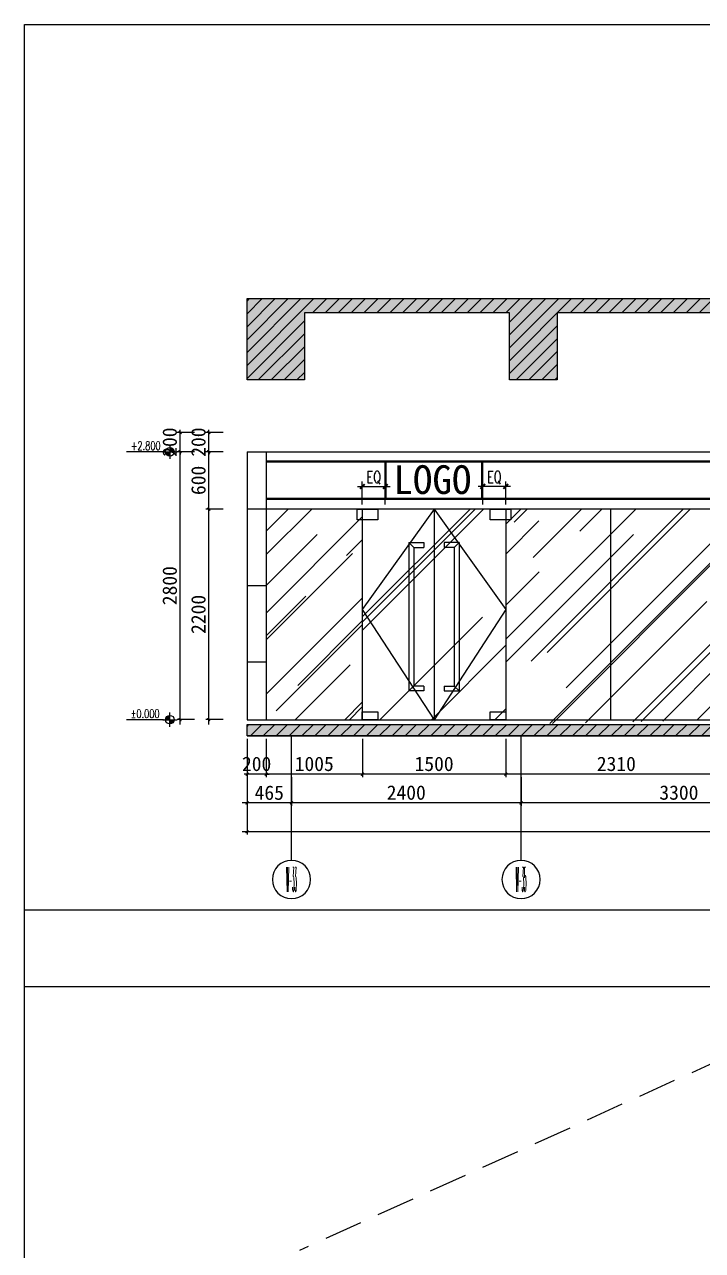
# Model space of a CAD drawing. Header units: millimetres. Extents: x 110215 to 630040, y -488650 to 141897.
# Drawn here: x 389564 to 396651, y 129086 to 141897 of the extents above; entities that cross this region are included whole.
import ezdxf
from ezdxf.enums import TextEntityAlignment as Align
from ezdxf.xclip import XClip

# ---------------------------------------------------------------- set-up
doc = ezdxf.new("R2010")
doc.units = ezdxf.units.MM
doc.header["$LTSCALE"] = 1000
doc.header["$XCLIPFRAME"] = 0
doc.linetypes.add('_DASH', pattern=[0.6, 0.4, -0.2])
doc.layers.get('Defpoints').update_dxf_attribs({"color": 2})
for name, color, linetype in [('0-118标注', 2, 'Continuous'), ('0-140c立面材料填充', 250, 'Continuous'), ('0-140d立面材料分隔', 146, 'Continuous'), ('0-140立面图剖切线', 4, 'Continuous')]:
    doc.layers.add(name, color=color, linetype=linetype)
doc.styles.add('_TCH_AXIS', font='COMPLEX', dxfattribs={"bigfont": 'GBCBIG'})
doc.styles.add('COMPLEX', font='COMPLEX')
doc.styles.add('DIM_FONT', font='SIMPLEX', dxfattribs={"width": 0.7, "bigfont": 'GBCBIG'})
doc.styles.add('TXT', font='txt.shx', dxfattribs={"width": 0.7})
doc.styles.add('繁黑体', font='simhei.ttf')
doc.styles.add('黑体', font='simhei.ttf')
doc.dimstyles.new('50', dxfattribs={"dimscale": 50, "dimtxt": 3, "dimasz": 0.6, "dimexe": 0.6, "dimexo": 0.6, "dimtad": 1, "dimdec": 0, "dimdsep": 46, "dimtxsty": '黑体', "dimblk1": 'ARCHTICK', "dimblk2": 'ARCHTICK', "dimsah": 1, "dimcen": 0, "dimdle": 1, "dimclrd": 251, "dimclre": 251, "dimclrt": 2, "dimadec": 0, "dimazin": 0, "dimtfac": 1, "dimtdec": 0, "dimtix": 1, "dimtmove": 2, "dimatfit": 3, "dimldrblk": 'DOT', "dimfxl": 0, "dimtolj": 1, "dimtzin": 0, "dimarcsym": 0})
doc.dimstyles.new('副本 1-50', dxfattribs={"dimscale": 50, "dimtxt": 2.5, "dimasz": 1, "dimexe": 1, "dimexo": 1, "dimgap": 0.6, "dimtad": 1, "dimdec": 0, "dimrnd": 5, "dimzin": 0, "dimdsep": 46, "dimtxsty": 'TXT', "dimblk": 'ARCHTICK', "dimcen": 4, "dimdle": 1, "dimclrd": 3, "dimclre": 3, "dimclrt": 3, "dimadec": 0, "dimazin": 0, "dimtfac": 1, "dimtdec": 0, "dimtix": 1, "dimtmove": 2, "dimatfit": 3, "dimldrblk": 'ARCHTICK', "dimfxl": 0, "dimtolj": 1, "dimtzin": 0, "dimarcsym": 0})
pattern_1 = [(50, (309677.26, 30123.26), (182.18467, -15.939086), [19.05, -209.55]), (355, (309677.26, 30123.26), (-35.24342, 191.05685), [15.24, -167.64058]), (100.451445, (309692.44, 30121.93), (146.94125, 175.11775), [16.19001, -178.09024]), (46.1842, (309677.26, 30174.06), (271.07904, -42.04233), [28.575, -314.325]), (96.63556, (309699.85, 30170.55), (237.40413, 247.42612), [24.28502, -267.1356]), (351.18415, (309677.26, 30174.06), (237.40413, 247.42612), [22.85997, -251.45973]), (21, (309702.66, 30161.36), (151.61439, -102.2652), [19.05, -209.55]), (326, (309702.66, 30161.36), (61.80203, 184.18797), [15.24, -167.64]), (71.451445, (309715.3, 30152.83), (213.41642, 81.92277), [16.19001, -178.08994]), (37.5, (309677.257, 30123.256), (3.088603, 84.555039), [0, -165.608, 0, -170.18, 0, -168.275]), (7.5, (309677.26, 30123.26), (66.819663, 100.180575), [0, -97.028, 0, -161.798, 0, -64.135]), (327.5, (309620.615, 30123.256), (135.590595, -5.728744), [0, -63.5, 0, -198.12, 0, -262.89]), (317.5, (309595.21, 30123.26), (148.12918, 25.42649), [0, -82.55, 0, -131.572, 0, -186.69])]
pattern_2 = [(45, (309677.26, 30123.26), (-67.35192, 67.35192), [])]

# ---------------------------------------------------------------- blocks, each defined once
blk = doc.blocks.new('_ArchTick')
at = {"color": 0, "linetype": 'ByBlock', "const_width": 0.4}
blk.add_lwpolyline([(-0.5, -0.5), (0.5, 0.5)], dxfattribs=at)
blk = doc.blocks.new('*D130')
at = {"color": 3, "lineweight": -2, "transparency": 16777216}
for p, q in [((2433331, 314145), (2433331, 314382)), ((2433571, 314145), (2433571, 314382)), ((2433621, 314332), (2433281, 314332))]:
    blk.add_line(p, q, dxfattribs=at)
at = {"layer": 'Defpoints', "color": 0, "transparency": 16777216}
for p in [(2433331, 314332), (2433331, 314095), (2433571, 314095)]:
    blk.add_point(p, dxfattribs=at)
at = {"color": 3, "lineweight": -2, "transparency": 16777216, "xscale": 50, "yscale": 50, "zscale": 50, "rotation": 180}
blk.add_blockref('_ArchTick', (2433331, 314332), dxfattribs=at)
at = {"color": 3, "lineweight": -2, "transparency": 16777216, "xscale": 50, "yscale": 50, "zscale": 50}
blk.add_blockref('_ArchTick', (2433571, 314332), dxfattribs=at)
at = {"color": 3, "transparency": 16777216, "insert": (2433451, 314425), "char_height": 125, "attachment_point": 5, "style": 'TXT'}
blk.add_mtext('\\A1;EQ', dxfattribs=at)
blk = doc.blocks.new('*D131')
at = {"color": 3, "lineweight": -2, "transparency": 16777216}
for p, q in [((2432071, 314145), (2432071, 314382)), ((2432311, 314145), (2432311, 314382)), ((2432021, 314332), (2432361, 314332))]:
    blk.add_line(p, q, dxfattribs=at)
at = {"layer": 'Defpoints', "color": 0, "transparency": 16777216}
for p in [(2432311, 314332), (2432071, 314095), (2432311, 314095)]:
    blk.add_point(p, dxfattribs=at)
at = {"color": 3, "lineweight": -2, "transparency": 16777216, "xscale": 50, "yscale": 50, "zscale": 50, "rotation": 180}
blk.add_blockref('_ArchTick', (2432071, 314332), dxfattribs=at)
at = {"color": 3, "lineweight": -2, "transparency": 16777216, "xscale": 50, "yscale": 50, "zscale": 50}
blk.add_blockref('_ArchTick', (2432311, 314332), dxfattribs=at)
at = {"color": 3, "transparency": 16777216, "insert": (2432191, 314425), "char_height": 125, "attachment_point": 5, "style": 'TXT'}
blk.add_mtext('\\A1;EQ', dxfattribs=at)
blk = doc.blocks.new('*D1403')
at = {"color": 251, "lineweight": -2, "transparency": 16777216}
for p, q in [((550677, 134964), (550677, 134564)), ((552987, 134964), (552987, 134564)), ((553037, 134594), (550627, 134594))]:
    blk.add_line(p, q, dxfattribs=at)
at = {"layer": 'Defpoints', "color": 0, "transparency": 16777216}
for p in [(550677, 134994), (552987, 134994), (550677, 134594)]:
    blk.add_point(p, dxfattribs=at)
at = {"color": 251, "lineweight": -2, "transparency": 16777216, "xscale": 30, "yscale": 30, "zscale": 30, "rotation": 180}
blk.add_blockref('_ArchTick', (550677, 134594), dxfattribs=at)
at = {"color": 251, "lineweight": -2, "transparency": 16777216, "xscale": 30, "yscale": 30, "zscale": 30}
blk.add_blockref('_ArchTick', (552987, 134594), dxfattribs=at)
at = {"color": 2, "transparency": 16777216, "insert": (551832, 134701), "char_height": 150, "attachment_point": 5, "style": '黑体'}
blk.add_mtext('\\A1;2310', dxfattribs=at)
blk = doc.blocks.new('_DOT')
at = {"color": 0, "linetype": 'ByBlock'}
blk.add_line((-0.5, 0), (-1, 0), dxfattribs=at)
at = {"color": 0, "linetype": 'ByBlock', "const_width": 0.5}
blk.add_lwpolyline([(-0.25, 0, 1), (0.25, 0, 1)], format="xyb", close=True, dxfattribs=at)
blk = doc.blocks.new('*D1404')
at = {"color": 251, "lineweight": -2, "transparency": 16777216}
for p, q in [((549177, 134964), (549177, 134564)), ((550677, 134964), (550677, 134564)), ((550727, 134594), (549127, 134594))]:
    blk.add_line(p, q, dxfattribs=at)
at = {"layer": 'Defpoints', "color": 0, "transparency": 16777216}
for p in [(549177, 134994), (550677, 134994), (549177, 134594)]:
    blk.add_point(p, dxfattribs=at)
at = {"color": 251, "lineweight": -2, "transparency": 16777216, "xscale": 30, "yscale": 30, "zscale": 30, "rotation": 180}
blk.add_blockref('_ArchTick', (549177, 134594), dxfattribs=at)
at = {"color": 251, "lineweight": -2, "transparency": 16777216, "xscale": 30, "yscale": 30, "zscale": 30}
blk.add_blockref('_ArchTick', (550677, 134594), dxfattribs=at)
at = {"color": 2, "transparency": 16777216, "insert": (549927, 134701), "char_height": 150, "attachment_point": 5, "style": '黑体'}
blk.add_mtext('\\A1;1500', dxfattribs=at)
blk = doc.blocks.new('*D1405')
at = {"color": 251, "lineweight": -2, "transparency": 16777216}
for p, q in [((548172, 134964), (548172, 134564)), ((549177, 134964), (549177, 134564)), ((549227, 134594), (548122, 134594))]:
    blk.add_line(p, q, dxfattribs=at)
at = {"layer": 'Defpoints', "color": 0, "transparency": 16777216}
for p in [(548172, 134994), (549177, 134994), (548172, 134594)]:
    blk.add_point(p, dxfattribs=at)
at = {"color": 251, "lineweight": -2, "transparency": 16777216, "xscale": 30, "yscale": 30, "zscale": 30, "rotation": 180}
blk.add_blockref('_ArchTick', (548172, 134594), dxfattribs=at)
at = {"color": 251, "lineweight": -2, "transparency": 16777216, "xscale": 30, "yscale": 30, "zscale": 30}
blk.add_blockref('_ArchTick', (549177, 134594), dxfattribs=at)
at = {"color": 2, "transparency": 16777216, "insert": (548674, 134701), "char_height": 150, "attachment_point": 5, "style": '黑体'}
blk.add_mtext('\\A1;1005', dxfattribs=at)
blk = doc.blocks.new('*D1406')
at = {"color": 251, "lineweight": -2, "transparency": 16777216}
for p, q in [((547972, 134964), (547972, 134564)), ((548172, 134964), (548172, 134564)), ((547972, 134594), (547942, 134594)), ((548172, 134594), (547972, 134594)), ((548172, 134594), (548202, 134594))]:
    blk.add_line(p, q, dxfattribs=at)
at = {"layer": 'Defpoints', "color": 0, "transparency": 16777216}
for p in [(547972, 134994), (548172, 134994), (547972, 134594)]:
    blk.add_point(p, dxfattribs=at)
at = {"color": 251, "lineweight": -2, "transparency": 16777216, "xscale": 30, "yscale": 30, "zscale": 30}
blk.add_blockref('_ArchTick', (547972, 134594), dxfattribs=at)
at = {"color": 251, "lineweight": -2, "transparency": 16777216, "xscale": 30, "yscale": 30, "zscale": 30, "rotation": 180}
blk.add_blockref('_ArchTick', (548172, 134594), dxfattribs=at)
at = {"color": 2, "transparency": 16777216, "insert": (548072, 134701), "char_height": 150, "attachment_point": 5, "style": '黑体'}
blk.add_mtext('\\A1;200', dxfattribs=at)
blk = doc.blocks.new('*D1417')
at = {"color": 251, "lineweight": -2, "transparency": 16777216}
for p, q in [((550836, 134564), (550836, 134264)), ((554136, 134564), (554136, 134264)), ((554186, 134294), (550786, 134294))]:
    blk.add_line(p, q, dxfattribs=at)
at = {"layer": 'Defpoints', "color": 0, "transparency": 16777216}
for p in [(550836, 134594), (554136, 134594), (550836, 134294)]:
    blk.add_point(p, dxfattribs=at)
at = {"color": 251, "lineweight": -2, "transparency": 16777216, "xscale": 30, "yscale": 30, "zscale": 30, "rotation": 180}
blk.add_blockref('_ArchTick', (550836, 134294), dxfattribs=at)
at = {"color": 251, "lineweight": -2, "transparency": 16777216, "xscale": 30, "yscale": 30, "zscale": 30}
blk.add_blockref('_ArchTick', (554136, 134294), dxfattribs=at)
at = {"color": 2, "transparency": 16777216, "insert": (552486, 134401), "char_height": 150, "attachment_point": 5, "style": '黑体'}
blk.add_mtext('\\A1;3300', dxfattribs=at)
blk = doc.blocks.new('*D1418')
at = {"color": 251, "lineweight": -2, "transparency": 16777216}
for p, q in [((548436, 134564), (548436, 134264)), ((550836, 134564), (550836, 134264)), ((550886, 134294), (548386, 134294))]:
    blk.add_line(p, q, dxfattribs=at)
at = {"layer": 'Defpoints', "color": 0, "transparency": 16777216}
for p in [(548436, 134594), (550836, 134594), (548436, 134294)]:
    blk.add_point(p, dxfattribs=at)
at = {"color": 251, "lineweight": -2, "transparency": 16777216, "xscale": 30, "yscale": 30, "zscale": 30, "rotation": 180}
blk.add_blockref('_ArchTick', (548436, 134294), dxfattribs=at)
at = {"color": 251, "lineweight": -2, "transparency": 16777216, "xscale": 30, "yscale": 30, "zscale": 30}
blk.add_blockref('_ArchTick', (550836, 134294), dxfattribs=at)
at = {"color": 2, "transparency": 16777216, "insert": (549636, 134401), "char_height": 150, "attachment_point": 5, "style": '黑体'}
blk.add_mtext('\\A1;2400', dxfattribs=at)
blk = doc.blocks.new('*D1419')
at = {"color": 251, "lineweight": -2, "transparency": 16777216}
for p, q in [((547972, 134564), (547972, 134264)), ((548436, 134564), (548436, 134264)), ((548486, 134294), (547922, 134294))]:
    blk.add_line(p, q, dxfattribs=at)
at = {"layer": 'Defpoints', "color": 0, "transparency": 16777216}
for p in [(547972, 134594), (548436, 134594), (547972, 134294)]:
    blk.add_point(p, dxfattribs=at)
at = {"color": 251, "lineweight": -2, "transparency": 16777216, "xscale": 30, "yscale": 30, "zscale": 30, "rotation": 180}
blk.add_blockref('_ArchTick', (547972, 134294), dxfattribs=at)
at = {"color": 251, "lineweight": -2, "transparency": 16777216, "xscale": 30, "yscale": 30, "zscale": 30}
blk.add_blockref('_ArchTick', (548436, 134294), dxfattribs=at)
at = {"color": 2, "transparency": 16777216, "insert": (548204, 134400), "char_height": 150, "attachment_point": 5, "style": '黑体'}
blk.add_mtext('\\A1;465', dxfattribs=at)
blk = doc.blocks.new('*D1420')
at = {"color": 251, "lineweight": -2, "transparency": 16777216}
for p, q in [((547972, 134264), (547972, 133964)), ((590973, 134264), (590973, 133964)), ((547922, 133994), (591023, 133994))]:
    blk.add_line(p, q, dxfattribs=at)
at = {"layer": 'Defpoints', "color": 0, "transparency": 16777216}
for p in [(547972, 134294), (590973, 134294), (590973, 133994)]:
    blk.add_point(p, dxfattribs=at)
at = {"color": 251, "lineweight": -2, "transparency": 16777216, "xscale": 30, "yscale": 30, "zscale": 30, "rotation": 180}
blk.add_blockref('_ArchTick', (547972, 133994), dxfattribs=at)
at = {"color": 251, "lineweight": -2, "transparency": 16777216, "xscale": 30, "yscale": 30, "zscale": 30}
blk.add_blockref('_ArchTick', (590973, 133994), dxfattribs=at)
at = {"color": 2, "transparency": 16777216, "insert": (569472, 134101), "char_height": 150, "attachment_point": 5, "style": '黑体'}
blk.add_mtext('\\A1;43001', dxfattribs=at)
blk = doc.blocks.new('*D1421')
at = {"color": 251, "lineweight": -2, "transparency": 16777216}
for p, q in [((547722, 137364), (547542, 137364)), ((547572, 135114), (547572, 137414)), ((547722, 135164), (547542, 135164))]:
    blk.add_line(p, q, dxfattribs=at)
at = {"layer": 'Defpoints', "color": 0, "transparency": 16777216}
for p in [(547572, 137364), (547972, 137364), (547972, 135164)]:
    blk.add_point(p, dxfattribs=at)
at = {"color": 251, "lineweight": -2, "transparency": 16777216, "xscale": 30, "yscale": 30, "zscale": 30}
for p, rotation in [((547572, 137364), 90), ((547572, 135164), 270)]:
    blk.add_blockref('_ArchTick', p, dxfattribs=dict(at, rotation=rotation))
at = {"color": 2, "transparency": 16777216, "insert": (547464, 136264), "char_height": 150, "attachment_point": 5, "rotation": 90, "style": '黑体'}
blk.add_mtext('\\A1;2200', dxfattribs=at)
blk = doc.blocks.new('*D1422')
at = {"color": 251, "lineweight": -2, "transparency": 16777216}
for p, q in [((547572, 137314), (547572, 138014)), ((547722, 137964), (547542, 137964)), ((547722, 137364), (547542, 137364))]:
    blk.add_line(p, q, dxfattribs=at)
at = {"layer": 'Defpoints', "color": 0, "transparency": 16777216}
for p in [(547572, 137964), (547972, 137964), (547972, 137364)]:
    blk.add_point(p, dxfattribs=at)
at = {"color": 251, "lineweight": -2, "transparency": 16777216, "xscale": 30, "yscale": 30, "zscale": 30}
for p, rotation in [((547572, 137964), 90), ((547572, 137364), 270)]:
    blk.add_blockref('_ArchTick', p, dxfattribs=dict(at, rotation=rotation))
at = {"color": 2, "transparency": 16777216, "insert": (547464, 137664), "char_height": 150, "attachment_point": 5, "rotation": 90, "style": '黑体'}
blk.add_mtext('\\A1;600', dxfattribs=at)
blk = doc.blocks.new('*D1423')
at = {"color": 251, "lineweight": -2, "transparency": 16777216}
for p, q in [((547722, 138164), (547542, 138164)), ((547572, 138164), (547572, 138194)), ((547572, 137964), (547572, 138164)), ((547722, 137964), (547542, 137964)), ((547572, 137964), (547572, 137934))]:
    blk.add_line(p, q, dxfattribs=at)
at = {"layer": 'Defpoints', "color": 0, "transparency": 16777216}
for p in [(547572, 138164), (547972, 138164), (547972, 137964)]:
    blk.add_point(p, dxfattribs=at)
at = {"color": 251, "lineweight": -2, "transparency": 16777216, "xscale": 30, "yscale": 30, "zscale": 30}
for p, rotation in [((547572, 138164), 270), ((547572, 137964), 90)]:
    blk.add_blockref('_ArchTick', p, dxfattribs=dict(at, rotation=rotation))
at = {"color": 2, "transparency": 16777216, "insert": (547464, 138064), "char_height": 150, "attachment_point": 5, "rotation": 90, "style": '黑体'}
blk.add_mtext('\\A1;200', dxfattribs=at)
blk = doc.blocks.new('*D1424')
at = {"color": 251, "lineweight": -2, "transparency": 16777216}
for p, q in [((547272, 135114), (547272, 138014)), ((547422, 137964), (547242, 137964)), ((547422, 135164), (547242, 135164))]:
    blk.add_line(p, q, dxfattribs=at)
at = {"layer": 'Defpoints', "color": 0, "transparency": 16777216}
for p in [(547272, 137964), (547572, 137964), (547572, 135164)]:
    blk.add_point(p, dxfattribs=at)
at = {"color": 251, "lineweight": -2, "transparency": 16777216, "xscale": 30, "yscale": 30, "zscale": 30}
for p, rotation in [((547272, 137964), 90), ((547272, 135164), 270)]:
    blk.add_blockref('_ArchTick', p, dxfattribs=dict(at, rotation=rotation))
at = {"color": 2, "transparency": 16777216, "insert": (547164, 136564), "char_height": 150, "attachment_point": 5, "rotation": 90, "style": '黑体'}
blk.add_mtext('\\A1;2800', dxfattribs=at)
blk = doc.blocks.new('*D1425')
at = {"color": 251, "lineweight": -2, "transparency": 16777216}
for p, q in [((547422, 138164), (547242, 138164)), ((547272, 138164), (547272, 138194)), ((547272, 137964), (547272, 138164)), ((547422, 137964), (547242, 137964)), ((547272, 137964), (547272, 137934))]:
    blk.add_line(p, q, dxfattribs=at)
at = {"layer": 'Defpoints', "color": 0, "transparency": 16777216}
for p in [(547272, 138164), (547572, 138164), (547572, 137964)]:
    blk.add_point(p, dxfattribs=at)
at = {"color": 251, "lineweight": -2, "transparency": 16777216, "xscale": 30, "yscale": 30, "zscale": 30}
for p, rotation in [((547272, 138164), 270), ((547272, 137964), 90)]:
    blk.add_blockref('_ArchTick', p, dxfattribs=dict(at, rotation=rotation))
at = {"color": 2, "transparency": 16777216, "insert": (547164, 138064), "char_height": 150, "attachment_point": 5, "rotation": 90, "style": '黑体'}
blk.add_mtext('\\A1;200', dxfattribs=at)
blk = doc.blocks.new('_AXISO')
blk.add_circle((0, 0), 0.5)
at = {"style": 'COMPLEX', "width": 1.041667}
blk.add_attdef('A', text='', height=0.56, dxfattribs=at).set_placement((-0.25, -0.28), (0.25, -0.28), align=Align.FIT)
blk = doc.blocks.new('*U702')
at = {"extrusion": (0, 0, -1)}
for points in [[(0, 0), (1.5, 0, 0.414214), (0, 1.5)], [(0, 0), (-1.5, 0, 0.414214), (0, -1.5)]]:
    blk.add_hatch(color=256, dxfattribs=at).paths.add_polyline_path(points)
for p, q in [((-2.25, 0), (-15.09, 0)), ((-2.52, 0), (2.52, 0)), ((0, -2.52), (0, 2.52))]:
    blk.add_line(p, q)
blk.add_circle((0, 0), 1.5)
at = {"style": 'DIM_FONT', "width": 0.7, "flags": 8}
blk.add_attdef('%%P0.000', (-13.68, -0.59), '', height=3, dxfattribs=at)
blk = doc.blocks.new('*U703')
at = {"extrusion": (0, 0, -1)}
for points in [[(0, 0), (1.5, 0, -0.414214), (0, -1.5)], [(0, 0), (-1.5, 0, -0.414214), (0, 1.5)]]:
    blk.add_hatch(color=256, dxfattribs=at).paths.add_polyline_path(points)
for p, q in [((-2.25, 0), (-15.09, 0)), ((-2.52, 0), (2.52, 0)), ((0, 2.52), (0, -2.52))]:
    blk.add_line(p, q)
blk.add_circle((0, 0), 1.5)
at = {"style": 'DIM_FONT', "width": 0.7, "flags": 8}
blk.add_attdef('%%P0.000', (-13.68, 0.59), '', height=3, dxfattribs=at)
blk = doc.blocks.new('kjlkj')
at = {"layer": '0-140c立面材料填充'}
h = blk.add_hatch(dxfattribs=at)
h.set_pattern_fill('AR-RROOF', color=256, scale=50, angle=45, style=0)
h.set_pattern_definition([(45, (2419215.6, 311894.9), (1077.63, 2873.68), [19050, -2540, 6350, -1270]), (45, (2419961, 313538.3), (-2092.4, 296.35), [3810, -419.1, 7620, -952.5]), (45, (2418901.25, 313107.2), (4068.056, 5271.41), [10160, -1778, 5080, -1270])])
h.paths.add_polyline_path([(2433571.1, 314094.9), (2432071.1, 314094.9), (2432071.1, 311894.9), (2433571.1, 311894.9)])
at = {"color": 8}
for p, q in [((2432311.1, 314194.9), (2432311.1, 314594.9)), ((2432321.1, 314194.9), (2432321.1, 314594.9)), ((2433321.1, 314194.9), (2433321.1, 314594.9)), ((2433331.1, 314194.9), (2433331.1, 314594.9))]:
    blk.add_line(p, q, dxfattribs=at)
for points in [[(2432821.1, 314094.9), (2432071.1, 313044.9), (2432821.1, 311894.9)], [(2432821.1, 314094.9), (2433571.1, 313044.9), (2432821.1, 311894.9)]]:
    blk.add_lwpolyline(points, dxfattribs=at)
at = {"layer": '0-140d立面材料分隔'}
for p, q in [((2432071.1, 314094.9), (2432071.1, 311894.9)), ((2432821.1, 314094.9), (2432821.1, 311894.9)), ((2433571.1, 314094.9), (2433571.1, 311894.9))]:
    blk.add_line(p, q, dxfattribs=at)
at = {"layer": '0-140d立面材料分隔', "color": 1}
for p, q in [((2432609.7, 313694.9, -219.5), (2432556.9, 313744.9, -219.5)), ((2432556.9, 313744.9, -219.5), (2432556.9, 312194.9)), ((2432556.9, 313744.9, -219.5), (2432715.4, 313744.9, -219.5)), ((2432715.4, 313744.9, -219.5), (2432715.4, 313694.9, -219.5)), ((2432926.8, 313744.9, -219.5), (2432926.8, 313694.9, -219.5)), ((2433085.4, 313744.9, -219.5), (2432926.8, 313744.9, -219.5)), ((2433032.5, 313694.9, -219.5), (2433085.4, 313744.9, -219.5)), ((2433085.4, 313744.9, -219.5), (2433085.4, 312194.9)), ((2432609.7, 313694.9, -219.5), (2432609.7, 312244.9)), ((2432609.7, 313694.9, -219.5), (2432715.4, 313694.9, -219.5)), ((2433032.5, 313694.9, -219.5), (2432926.8, 313694.9, -219.5)), ((2433032.5, 313694.9, -219.5), (2433032.5, 312244.9)), ((2432609.7, 312244.9), (2432556.9, 312194.9)), ((2432715.4, 312244.9), (2432609.7, 312244.9)), ((2432715.4, 312244.9), (2432715.4, 312194.9)), ((2432926.8, 312244.9), (2433032.5, 312244.9)), ((2432926.8, 312244.9), (2432926.8, 312194.9)), ((2433032.5, 312244.9), (2433085.4, 312194.9)), ((2432715.4, 312194.9), (2432556.9, 312194.9)), ((2432926.8, 312194.9), (2433085.4, 312194.9))]:
    blk.add_line(p, q, dxfattribs=at)
for points in [[(2432018.3, 314094.9), (2432233.1, 314094.9), (2432233.1, 313984.9), (2432018.3, 313984.9)], [(2433409.2, 314094.9), (2433624, 314094.9), (2433624, 313984.9), (2433409.2, 313984.9)], [(2432071.1, 311978.2), (2432233.1, 311978.2), (2432233.1, 311894.9), (2432071.1, 311894.9)], [(2433409.2, 311978.2), (2433571.1, 311978.2), (2433571.1, 311894.9), (2433409.2, 311894.9)]]:
    blk.add_lwpolyline(points, close=True, dxfattribs=at)
at = {"color": 1, "style": '繁黑体'}
blk.add_text('LOGO', height=300, dxfattribs=at).set_placement((2432396, 314253.3, -219.5))
at = {"color": 8}
dim = blk.add_linear_dim(base=(2432311.1, 314332.1), p1=(2432071.1, 314094.9), p2=(2432311.1, 314094.9), text='EQ', dimstyle='副本 1-50', dxfattribs=at)
dim.commit()
dim.dimension.update_dxf_attribs({"geometry": '*D131', "text_midpoint": (2432191.1, 314424.6)})
dim = blk.add_linear_dim(base=(2433331.1, 314332.1), p1=(2433571.1, 314094.9), p2=(2433331.1, 314094.9), angle=180, text='EQ', dimstyle='副本 1-50', dxfattribs=at)
dim.commit()
dim.dimension.update_dxf_attribs({"geometry": '*D130', "text_midpoint": (2433451.1, 314424.6)})
blk = doc.blocks.new('dsfsdfs')
h = blk.add_hatch()
h.set_pattern_fill('ANSI31', color=250, scale=30)
h.set_pattern_definition(pattern_2)
h.paths.add_polyline_path([(577036.8, 138713.7), (577036.8, 139413.7), (580885, 139413.7), (580885, 138713.7), (581485, 138713.7), (581485, 139413.7), (584532.4, 139413.7), (584532.4, 138713.7), (585143.4, 138713.7), (585143.4, 139413.7), (587655.8, 139413.7), (587655.8, 138713.7), (588277.5, 138713.7), (588277.5, 139413.7), (590972.5, 139413.7), (590972.5, 139563.7), (547971.5, 139563.7), (547971.5, 138713.7), (548572.1, 138713.7), (548572.1, 139413.7), (550714.8, 139413.7), (550714.8, 138713.7), (551214.8, 138713.7), (551214.8, 139413.7), (553514.8, 139413.7), (553514.8, 138713.7), (554014.8, 138713.7), (554014.8, 139413.7), (556150.1, 139413.7), (556150.1, 138713.7), (556750.2, 138713.7), (556750.2, 139413.7), (556809.7, 139413.7), (556809.7, 138713.7), (557211.6, 138713.7), (557211.6, 139413.7), (560135.5, 139413.7), (560135.5, 138713.7), (560735.5, 138713.7), (560735.5, 139413.7), (563085.4, 139413.7), (563085.4, 138713.7), (563585.4, 138713.7), (563585.4, 139413.7), (566385, 139413.7), (566385, 138713.7), (566985, 138713.7), (566985, 139413.7), (569879.2, 139413.7), (569879.2, 138713.7), (570482.1, 138713.7), (570482.1, 139413.7), (572334.9, 139413.7), (572334.9, 138713.7), (572935.3, 138713.7), (572935.3, 139413.7), (576436.8, 139413.7), (576436.8, 138713.7)])
h = blk.add_hatch()
h.set_pattern_fill('ANSI31', color=250, scale=30)
h.set_pattern_definition(pattern_2)
h.paths.add_polyline_path([(547971.5, 134993.7), (547971.5, 135113.7), (590266.5, 135113.7), (590266.5, 134993.7)])
at = {"layer": '0-140c立面材料填充'}
h = blk.add_hatch(dxfattribs=at)
h.set_pattern_fill('AR-CONC', color=256)
h.set_pattern_definition(pattern_1)
h.paths.add_polyline_path([(556750.2, 139413.7), (556809.7, 139413.7), (556809.7, 138713.7), (557211.6, 138713.7), (557211.6, 139413.7), (560135.5, 139413.7), (560135.5, 138713.7), (560735.5, 138713.7), (560735.5, 139413.7), (563085.4, 139413.7), (563085.4, 138713.7), (563585.4, 138713.7), (563585.4, 139413.7), (566385, 139413.7), (566385, 138713.7), (566985, 138713.7), (566985, 139413.7), (569879.2, 139413.7), (569879.2, 138713.7), (570482.1, 138713.7), (570482.1, 139413.7), (572334.9, 139413.7), (572334.9, 138713.7), (572935.3, 138713.7), (572935.3, 139413.7), (576436.8, 139413.7), (576436.8, 138713.7), (577036.8, 138713.7), (577036.8, 139413.7), (580885, 139413.7), (580885, 138713.7), (581485, 138713.7), (581485, 139413.7), (584532.4, 139413.7), (584532.4, 138713.7), (585143.4, 138713.7), (585143.4, 139413.7), (587655.8, 139413.7), (587655.8, 138713.7), (588277.5, 138713.7), (588277.5, 139413.7), (590972.5, 139413.7), (590972.5, 139563.7), (547971.5, 139563.7), (547971.5, 138713.7), (548572.1, 138713.7), (548572.1, 139413.7), (550714.8, 139413.7), (550714.8, 138713.7), (551214.8, 138713.7), (551214.8, 139413.7), (553514.8, 139413.7), (553514.8, 138713.7), (554014.8, 138713.7), (554014.8, 139413.7), (556150.1, 139413.7), (556150.1, 138713.7), (556750.2, 138713.7)])
h = blk.add_hatch(dxfattribs=at)
h.set_pattern_fill('AR-RROOF', color=256, scale=600, angle=45)
h.set_pattern_definition([(45, (553046.37, 221794.2), (509.117, 1357.645), [9000, -1200, 3000, -600]), (45, (553398.5, 222570.6), (-988.535, 140.007), [1800, -198, 3600, -450]), (45, (552897.87, 222366.98), (1921.9162, 2490.43), [4800, -840, 2400, -600])])
h.paths.add_polyline_path([(548171.5, 135163.7), (548172.2, 137363.7), (549176.5, 137363.7), (549176.5, 135163.7)])
h = blk.add_hatch(dxfattribs=at)
h.set_pattern_fill('AR-RROOF', color=256, scale=600, angle=45)
h.set_pattern_definition([(45, (549291.37, 221794.2), (509.117, 1357.645), [9000, -1200, 3000, -600]), (45, (549643.5, 222570.6), (-988.535, 140.007), [1800, -198, 3600, -450]), (45, (549142.87, 222366.98), (1921.9162, 2490.43), [4800, -840, 2400, -600])])
h.paths.add_polyline_path([(550676.5, 135113.7), (550676.5, 137363.7), (552976.5, 137363.7), (552976.5, 135163.7)])
h = blk.add_hatch(dxfattribs=at)
h.set_pattern_fill('AR-CONC', color=256)
h.set_pattern_definition(pattern_1)
h.paths.add_polyline_path([(547971.5, 134993.7), (547971.5, 135113.7), (590972.5, 135113.7), (590972.5, 134993.7)])
for p, q in [((547971.5, 135113.7), (590972.5, 135113.7)), ((547971.5, 134993.7), (590972.5, 134993.7))]:
    blk.add_line(p, q)
blk.add_lwpolyline([(560135.5, 139413.7), (557211.6, 139413.7), (557211.6, 138713.7), (556809.7, 138713.7), (556809.7, 139413.7), (556750.2, 139413.7), (556750.2, 138713.7), (556150.1, 138713.7), (556150.1, 139413.7), (554014.8, 139413.7), (554014.8, 138713.7), (553514.8, 138713.7), (553514.8, 139413.7), (551214.8, 139413.7), (551214.8, 138713.7), (550714.8, 138713.7), (550714.8, 139413.7), (548572.1, 139413.7), (548572.1, 138713.7), (547971.5, 138713.7), (547971.5, 139563.7), (590972.5, 139563.7)])
blk.add_lwpolyline([(547971.5, 135113.7), (590972.5, 135113.7), (590972.5, 134993.7), (547971.5, 134993.7)], close=True)
at = {"layer": '0-118标注'}
for p, q in [((548436.5, 133693.7, 13.8), (548436.5, 134993.7)), ((550836.5, 133693.7, 13.8), (550836.5, 134993.7))]:
    blk.add_line(p, q, dxfattribs=at)
at = {"layer": '0-140c立面材料填充', "color": 251}
for p, q in [((548171.5, 137363.7), (547971.5, 137363.7)), ((548171.5, 136563.7), (547971.5, 136563.7)), ((548171.5, 135763.7), (547971.5, 135763.7))]:
    blk.add_line(p, q, dxfattribs=at)
at = {"layer": '0-140d立面材料分隔'}
for p, q in [((548171.5, 137963.7), (548171.5, 135163.7)), ((548171.5, 137963.7), (548171.5, 135163.7)), ((551771.5, 137863.7), (548172.2, 137863.7)), ((551771.5, 137853.7), (548172.2, 137853.7)), ((573781.5, 137863.7), (551771.5, 137863.7)), ((573781.5, 137853.7), (551771.5, 137853.7)), ((551771.5, 137473.7), (548172.2, 137473.7)), ((551771.5, 137463.7), (548172.2, 137463.7)), ((573781.5, 137473.7), (551771.5, 137473.7)), ((573781.5, 137463.7), (551771.5, 137463.7)), ((551771.5, 137363.7), (548172.2, 137363.7)), ((573781.5, 137363.7), (551771.5, 137363.7))]:
    blk.add_line(p, q, dxfattribs=at)
at = {"layer": '0-140d立面材料分隔', "color": 251}
blk.add_line((551771.5, 137363.7), (551771.5, 135163.7), dxfattribs=at)
at = {"layer": '0-140立面图剖切线'}
for p, q in [((547971.5, 137963.7), (547971.5, 135163.7)), ((547971.5, 137963.7), (590972.5, 137963.7)), ((547971.5, 135163.7), (590972.5, 135163.7))]:
    blk.add_line(p, q, dxfattribs=at)
at = {"color": 8}
blk.add_blockref('kjlkj', (-1882894.6, -176731.2), dxfattribs=at)
at = {"layer": '0-118标注'}
ref = blk.add_blockref('_AXISO', (548436.5, 133493.7, 13.8), dxfattribs=dict(at, xscale=-400, yscale=400, zscale=400))
ref.add_attrib('A', 'W-33', dxfattribs={"layer": '0', "height": 257.36, "style": '_TCH_AXIS', "width": 0.108434}).set_placement((548381.3, 133365, 13.8), (548491.6, 133365, 13.8), align=Align.FIT)
ref = blk.add_blockref('_AXISO', (550836.5, 133493.7, 13.8), dxfattribs=dict(at, xscale=-400, yscale=400, zscale=400))
ref.add_attrib('A', 'W-35', dxfattribs={"layer": '0', "height": 257.36, "style": '_TCH_AXIS', "width": 0.108434}).set_placement((550781.3, 133365, 13.8), (550891.6, 133365, 13.8), align=Align.FIT)
for base, p1, p2, picture, middle in [((547271.5, 138163.7), (547571.5, 137963.7), (547571.5, 138163.7), '*D1425', (547164.4, 138063.7)), ((547571.5, 138163.7), (547971.5, 137963.7), (547971.5, 138163.7), '*D1423', (547464.4, 138063.7)), ((547271.5, 137963.7), (547571.5, 135163.7), (547571.5, 137963.7), '*D1424', (547164.4, 136563.7)), ((547571.5, 137963.7), (547971.5, 137363.7), (547971.5, 137963.7), '*D1422', (547464.4, 137663.7)), ((547571.5, 137363.7), (547971.5, 135163.7), (547971.5, 137363.7), '*D1421', (547464.4, 136263.7))]:
    dim = blk.add_linear_dim(base=base, p1=p1, p2=p2, angle=90, dimstyle='50')
    dim.commit()
    dim.dimension.update_dxf_attribs({"geometry": picture, "text_midpoint": middle})
for base, p1, p2, picture, middle in [((547971.5, 134593.7), (548171.5, 134993.7), (547971.5, 134993.7), '*D1406', (548071.5, 134700.8)), ((548171.5, 134593.7), (549176.5, 134993.7), (548171.5, 134993.7), '*D1405', (548674, 134700.8)), ((549176.5, 134593.7), (550676.5, 134993.7), (549176.5, 134993.7), '*D1404', (549926.5, 134700.8)), ((550676.5, 134593.7), (552986.5, 134993.7), (550676.5, 134993.7), '*D1403', (551831.5, 134700.8)), ((547971.5, 134293.7), (548436.5, 134593.7), (547971.5, 134593.7), '*D1419', (548204, 134400)), ((548436.5, 134293.7), (550836.5, 134593.7), (548436.5, 134593.7), '*D1418', (549636.5, 134400.8)), ((550836.5, 134293.7), (554136.5, 134593.7), (550836.5, 134593.7), '*D1417', (552486.5, 134400.8)), ((590972.5, 133993.7), (547971.5, 134293.7), (590972.5, 134293.7), '*D1420', (569472, 134100.8))]:
    dim = blk.add_linear_dim(base=base, p1=p1, p2=p2, angle=180, dimstyle='50', override={"dimfxl": 10, "dimarcsym": 1})
    dim.commit()
    dim.dimension.update_dxf_attribs({"geometry": picture, "text_midpoint": middle})

msp = doc.modelspace()

# ---------------------------------------------------------------- linework, layer by layer
at = {"color": 251, "linetype": '_DASH'}
msp.add_line((414391.1, 139032.7), (392438.7, 129086.1), dxfattribs=at)
for p, q in [((415109.6, 132641.2), (389564.2, 132641.2)), ((415109.6, 131841.2), (389564.2, 131841.2))]:
    msp.add_line(p, q)
msp.add_lwpolyline([(389564.2, 141896.8), (415109.6, 141896.8), (415109.6, 121785.6), (389564.2, 121785.6)], close=True)

# ---------------------------------------------------------------- block references
ref = msp.add_blockref('dsfsdfs', (-156081.4, -531))
XClip(ref).set_block_clipping_path([(545436.5423023731, 133172.2257978958), (570460.2418074012, 142427.7972264673)])
at = {"layer": '0-118标注'}
ref = msp.add_blockref('*U703', (391084.6, 137432.7), dxfattribs=dict(at, xscale=30, yscale=30, zscale=30))
ref.add_attrib('%%P0.000', '+2.800', (390674, 137450.4), dxfattribs={"layer": '0', "color": 7, "height": 90, "style": 'DIM_FONT', "width": 0.7, "flags": 8})
ref = msp.add_blockref('*U702', (391084.6, 134632.7), dxfattribs=dict(at, xscale=30, yscale=30, zscale=30))
ref.add_attrib('%%P0.000', '±0.000', (390674, 134650.4), dxfattribs={"layer": '0', "color": 7, "height": 90, "style": 'DIM_FONT', "width": 0.7, "flags": 8})

doc.saveas('drawing.dxf')
